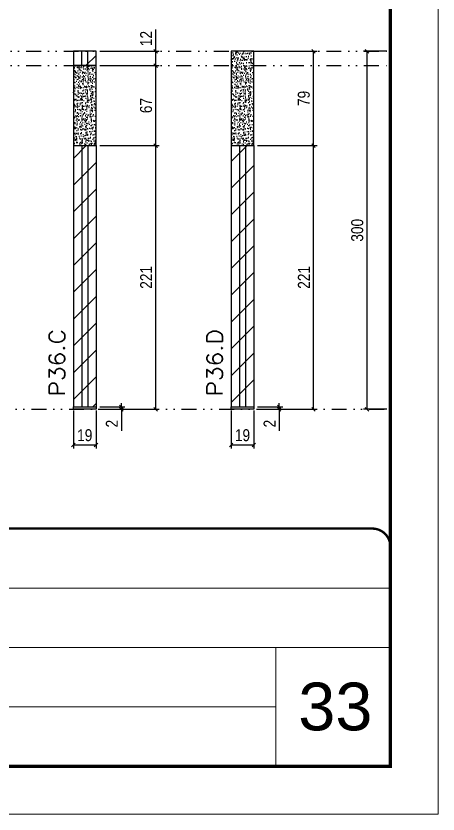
# Model space of a CAD drawing. Extents: x 14400 to 24104, y -21631 to 6985.
# Drawn here: x 15545 to 15898, y -3254 to -2585 of the extents above; entities that cross this region are included whole.
import ezdxf

# ---------------------------------------------------------------- set-up
doc = ezdxf.new("R2010")
doc.units = 0
for name, pattern in [('CONTINUO', [0]), ('DASHED', [0.75, 0.5, -0.25]), ('DIVIDE2', [0.625, 0.25, -0.125, 0, -0.125, 0, -0.125])]:
    doc.linetypes.add(name, pattern=pattern)
for name, color, linetype, lineweight in [('CARIMBO', 255, 'Continuous', 9), ('Folhas', 255, 'Continuous', 9), ('Hachura', 251, 'Continuous', 9), ('SARRAFO DE PRESSAO', 251, 'DASHED', 9), ('Texto Seção', 7, 'Continuous', 15)]:
    doc.layers.add(name, color=color, linetype=linetype, lineweight=lineweight)
for name, color, linetype in [('COTA', 241, 'Continuous'), ('Nível', 160, 'Continuous'), ('Painéis', 200, 'Continuous'), ('SARR_2.2x7', 40, 'Continuous')]:
    doc.layers.add(name, color=color, linetype=linetype)
doc.styles.add('ARIAL', font='arial.ttf')
doc.styles.add('COTA TECNICA', font='techl___.ttf', dxfattribs={"height": 10})
doc.styles.add('COTA TECNICA-50', font='techl___.ttf', dxfattribs={"height": 10})
doc.styles.add('REGUA-120', font='ROMANS.shx', dxfattribs={"height": 15})
doc.dimstyles.new('COTA PAINEL-50', dxfattribs={"dimtxt": 10, "dimasz": 3, "dimexe": 3, "dimexo": 3, "dimgap": 3, "dimtad": 1, "dimdec": 1, "dimzin": 12, "dimdsep": 46, "dimtxsty": 'COTA TECNICA-50', "dimblk1": 'OBLIQUE', "dimblk2": 'OBLIQUE', "dimsah": 1, "dimcen": 0.9, "dimclrd": 4, "dimclre": 4, "dimclrt": 240, "dimadec": 1, "dimazin": 3, "dimtfac": 1, "dimtdec": 1, "dimtmove": 0, "dimatfit": 3, "dimfxl": 1, "dimtolj": 1, "dimtzin": 12, "dimarcsym": 0})
doc.dimstyles.new('PAINEL', dxfattribs={"dimtxt": 10, "dimasz": 3, "dimexe": 3, "dimexo": 3, "dimgap": 3, "dimtad": 1, "dimdec": 1, "dimzin": 12, "dimdsep": 46, "dimtxsty": 'COTA TECNICA', "dimblk1": 'OBLIQUE', "dimblk2": 'OBLIQUE', "dimsah": 1, "dimcen": 0.9, "dimclrd": 4, "dimclre": 4, "dimclrt": 240, "dimadec": 1, "dimazin": 3, "dimtfac": 1, "dimtdec": 1, "dimtmove": 0, "dimatfit": 3, "dimfxl": 1, "dimtolj": 1, "dimtzin": 12, "dimarcsym": 0})

# ---------------------------------------------------------------- blocks, each defined once
blk = doc.blocks.new('9999999999')
at = {"color": 30, "linetype": 'CONTINUO'}
for p, q in [((98564.56, 34379.64), (99583.98, 34379.64)), ((98564.56, 34329.83), (99487.98, 34329.83)), ((99583.98, 34329.83), (99487.98, 34329.83)), ((99487.98, 34329.83), (99487.98, 34230.21)), ((98564.56, 34280.02), (99487.98, 34280.02))]:
    blk.add_line(p, q, dxfattribs=at)
at = {"color": 30, "linetype": 'CONTINUO', "const_width": 2}
blk.add_lwpolyline([(99583.98, 34230.21), (99583.98, 34414.45, 0.414214), (99568.98, 34429.45), (98228.98, 34429.45, 0.414214), (98213.98, 34414.45), (98213.98, 34245.21, 0.414214), (98228.98, 34230.21), (99583.98, 34230.21)], format="xyb", dxfattribs=at)
at = {"layer": 'Folhas'}
blk.add_lwpolyline([(98138.98, 34190.21), (99623.98, 34190.21), (99623.98, 35240.21), (98138.98, 35240.21)], close=True, dxfattribs=at)
at = {"layer": 'Folhas', "color": 30, "const_width": 3}
blk.add_lwpolyline([(98213.98, 34230.21), (99583.98, 34230.21), (99583.98, 35200.21), (98213.98, 35200.21)], close=True, dxfattribs=at)
blk = doc.blocks.new('_Oblique')
at = {"color": 0, "linetype": 'ByBlock', "lineweight": -2}
blk.add_line((-0.5, -0.5), (0.5, 0.5), dxfattribs=at)
blk = doc.blocks.new('*D1397')
at = {"layer": 'COTA', "color": 4, "lineweight": -2, "transparency": 16777216}
for p, q in [((15725.11, -2915.59), (15725.11, -2947.48)), ((15744.11, -2915.59), (15744.11, -2947.48)), ((15725.11, -2944.48), (15744.11, -2944.48))]:
    blk.add_line(p, q, dxfattribs=at)
at = {"layer": 'Defpoints', "color": 0, "transparency": 16777216}
for p in [(15725.11, -2912.59), (15744.11, -2912.59), (15744.11, -2944.48)]:
    blk.add_point(p, dxfattribs=at)
at = {"layer": 'COTA', "color": 4, "lineweight": -2, "transparency": 16777216, "xscale": 3, "yscale": 3, "zscale": 3, "rotation": 180}
blk.add_blockref('_Oblique', (15725.11, -2944.48), dxfattribs=at)
at = {"layer": 'COTA', "color": 4, "lineweight": -2, "transparency": 16777216, "xscale": 3, "yscale": 3, "zscale": 3}
blk.add_blockref('_Oblique', (15744.11, -2944.48), dxfattribs=at)
at = {"layer": 'COTA', "color": 240, "transparency": 16777216, "insert": (15734.61, -2936.4), "char_height": 10, "attachment_point": 5, "style": 'COTA TECNICA'}
blk.add_mtext('\\A1;19', dxfattribs=at)
blk = doc.blocks.new('*D1398')
at = {"layer": 'COTA', "color": 4, "lineweight": -2, "transparency": 16777216}
for p, q in [((15765.3, -2912.59), (15765.3, -2909.59)), ((15747.11, -2912.59), (15768.3, -2912.59)), ((15747.11, -2914.59), (15768.3, -2914.59)), ((15765.3, -2912.59), (15765.3, -2914.59)), ((15765.3, -2914.59), (15765.3, -2932.7))]:
    blk.add_line(p, q, dxfattribs=at)
at = {"layer": 'Defpoints', "color": 0, "transparency": 16777216}
for p in [(15744.11, -2912.59), (15744.11, -2914.59), (15765.3, -2912.59)]:
    blk.add_point(p, dxfattribs=at)
at = {"layer": 'COTA', "color": 4, "lineweight": -2, "transparency": 16777216, "xscale": 3, "yscale": 3, "zscale": 3}
for p, rotation in [((15765.3, -2912.59), 270), ((15765.3, -2914.59), 90)]:
    blk.add_blockref('_Oblique', p, dxfattribs=dict(at, rotation=rotation))
at = {"layer": 'COTA', "color": 240, "transparency": 16777216, "insert": (15757.3, -2926.65), "char_height": 10, "attachment_point": 5, "rotation": 90, "style": 'COTA TECNICA-50'}
blk.add_mtext('\\A1;2', dxfattribs=at)
blk = doc.blocks.new('*D1399')
at = {"layer": 'COTA', "color": 4, "lineweight": -2, "transparency": 16777216}
for p, q in [((15747.11, -2693.59), (15797.1, -2693.59)), ((15794.1, -2914.59), (15794.1, -2693.59)), ((15747.11, -2914.59), (15797.1, -2914.59))]:
    blk.add_line(p, q, dxfattribs=at)
at = {"layer": 'Defpoints', "color": 0, "transparency": 16777216}
for p in [(15744.11, -2693.59), (15794.1, -2693.59), (15744.11, -2914.59)]:
    blk.add_point(p, dxfattribs=at)
at = {"layer": 'COTA', "color": 4, "lineweight": -2, "transparency": 16777216, "xscale": 3, "yscale": 3, "zscale": 3}
for p, rotation in [((15794.1, -2693.59), 90), ((15794.1, -2914.59), 270)]:
    blk.add_blockref('_Oblique', p, dxfattribs=dict(at, rotation=rotation))
at = {"layer": 'COTA', "color": 240, "transparency": 16777216, "insert": (15786.04, -2804.09), "char_height": 10, "attachment_point": 5, "rotation": 90, "style": 'COTA TECNICA-50'}
blk.add_mtext('\\A1;221', dxfattribs=at)
blk = doc.blocks.new('*D1414')
at = {"layer": 'COTA', "color": 4, "lineweight": -2, "transparency": 16777216}
for p, q in [((15747.11, -2614.59), (15797.1, -2614.59)), ((15794.1, -2693.59), (15794.1, -2614.59)), ((15747.11, -2693.59), (15797.1, -2693.59))]:
    blk.add_line(p, q, dxfattribs=at)
at = {"layer": 'Defpoints', "color": 0, "transparency": 16777216}
for p in [(15744.11, -2614.59), (15794.1, -2614.59), (15744.11, -2693.59)]:
    blk.add_point(p, dxfattribs=at)
at = {"layer": 'COTA', "color": 4, "lineweight": -2, "transparency": 16777216, "xscale": 3, "yscale": 3, "zscale": 3}
for p, rotation in [((15794.1, -2614.59), 90), ((15794.1, -2693.59), 270)]:
    blk.add_blockref('_Oblique', p, dxfattribs=dict(at, rotation=rotation))
at = {"layer": 'COTA', "color": 240, "transparency": 16777216, "insert": (15786, -2654.09), "char_height": 10, "attachment_point": 5, "rotation": 90, "style": 'COTA TECNICA'}
blk.add_mtext('\\A1;79', dxfattribs=at)
blk = doc.blocks.new('*D1400')
at = {"layer": 'COTA', "color": 4, "lineweight": -2, "transparency": 16777216}
for p, q in [((15592.92, -2915.59), (15592.92, -2947.48)), ((15611.92, -2915.59), (15611.92, -2947.48)), ((15592.92, -2944.48), (15611.92, -2944.48))]:
    blk.add_line(p, q, dxfattribs=at)
at = {"layer": 'Defpoints', "color": 0, "transparency": 16777216}
for p in [(15592.92, -2912.59), (15611.92, -2912.59), (15611.92, -2944.48)]:
    blk.add_point(p, dxfattribs=at)
at = {"layer": 'COTA', "color": 4, "lineweight": -2, "transparency": 16777216, "xscale": 3, "yscale": 3, "zscale": 3, "rotation": 180}
blk.add_blockref('_Oblique', (15592.92, -2944.48), dxfattribs=at)
at = {"layer": 'COTA', "color": 4, "lineweight": -2, "transparency": 16777216, "xscale": 3, "yscale": 3, "zscale": 3}
blk.add_blockref('_Oblique', (15611.92, -2944.48), dxfattribs=at)
at = {"layer": 'COTA', "color": 240, "transparency": 16777216, "insert": (15602.42, -2936.4), "char_height": 10, "attachment_point": 5, "style": 'COTA TECNICA'}
blk.add_mtext('\\A1;19', dxfattribs=at)
blk = doc.blocks.new('*D1401')
at = {"layer": 'COTA', "color": 4, "lineweight": -2, "transparency": 16777216}
for p, q in [((15633.11, -2912.59), (15633.11, -2909.59)), ((15614.92, -2912.59), (15636.11, -2912.59)), ((15614.92, -2914.59), (15636.11, -2914.59)), ((15633.11, -2912.59), (15633.11, -2914.59)), ((15633.11, -2914.59), (15633.11, -2932.7))]:
    blk.add_line(p, q, dxfattribs=at)
at = {"layer": 'Defpoints', "color": 0, "transparency": 16777216}
for p in [(15611.92, -2912.59), (15611.92, -2914.59), (15633.11, -2912.59)]:
    blk.add_point(p, dxfattribs=at)
at = {"layer": 'COTA', "color": 4, "lineweight": -2, "transparency": 16777216, "xscale": 3, "yscale": 3, "zscale": 3}
for p, rotation in [((15633.11, -2912.59), 270), ((15633.11, -2914.59), 90)]:
    blk.add_blockref('_Oblique', p, dxfattribs=dict(at, rotation=rotation))
at = {"layer": 'COTA', "color": 240, "transparency": 16777216, "insert": (15625.11, -2926.65), "char_height": 10, "attachment_point": 5, "rotation": 90, "style": 'COTA TECNICA-50'}
blk.add_mtext('\\A1;2', dxfattribs=at)
blk = doc.blocks.new('*D1402')
at = {"layer": 'COTA', "color": 4, "lineweight": -2, "transparency": 16777216}
for p, q in [((15614.92, -2693.59), (15664.91, -2693.59)), ((15661.91, -2914.59), (15661.91, -2693.59)), ((15614.92, -2914.59), (15664.91, -2914.59))]:
    blk.add_line(p, q, dxfattribs=at)
at = {"layer": 'Defpoints', "color": 0, "transparency": 16777216}
for p in [(15611.92, -2693.59), (15661.91, -2693.59), (15611.92, -2914.59)]:
    blk.add_point(p, dxfattribs=at)
at = {"layer": 'COTA', "color": 4, "lineweight": -2, "transparency": 16777216, "xscale": 3, "yscale": 3, "zscale": 3}
for p, rotation in [((15661.91, -2693.59), 90), ((15661.91, -2914.59), 270)]:
    blk.add_blockref('_Oblique', p, dxfattribs=dict(at, rotation=rotation))
at = {"layer": 'COTA', "color": 240, "transparency": 16777216, "insert": (15653.85, -2804.09), "char_height": 10, "attachment_point": 5, "rotation": 90, "style": 'COTA TECNICA-50'}
blk.add_mtext('\\A1;221', dxfattribs=at)
blk = doc.blocks.new('*D1413')
at = {"layer": 'COTA', "color": 4, "lineweight": -2, "transparency": 16777216}
for p, q in [((15614.92, -2626.59), (15664.91, -2626.59)), ((15661.91, -2693.59), (15661.91, -2626.59)), ((15614.92, -2693.59), (15664.91, -2693.59))]:
    blk.add_line(p, q, dxfattribs=at)
at = {"layer": 'Defpoints', "color": 0, "transparency": 16777216}
for p in [(15611.92, -2626.59), (15661.91, -2626.59), (15611.92, -2693.59)]:
    blk.add_point(p, dxfattribs=at)
at = {"layer": 'COTA', "color": 4, "lineweight": -2, "transparency": 16777216, "xscale": 3, "yscale": 3, "zscale": 3}
for p, rotation in [((15661.91, -2626.59), 90), ((15661.91, -2693.59), 270)]:
    blk.add_blockref('_Oblique', p, dxfattribs=dict(at, rotation=rotation))
at = {"layer": 'COTA', "color": 240, "transparency": 16777216, "insert": (15653.81, -2660.09), "char_height": 10, "attachment_point": 5, "rotation": 90, "style": 'COTA TECNICA'}
blk.add_mtext('\\A1;67', dxfattribs=at)
blk = doc.blocks.new('*D1412')
at = {"layer": 'COTA', "color": 4, "lineweight": -2, "transparency": 16777216}
for p, q in [((15661.91, -2614.59), (15661.91, -2596.28)), ((15614.92, -2614.59), (15664.91, -2614.59)), ((15661.91, -2626.59), (15661.91, -2614.59)), ((15614.92, -2626.59), (15664.91, -2626.59))]:
    blk.add_line(p, q, dxfattribs=at)
at = {"layer": 'Defpoints', "color": 0, "transparency": 16777216}
for p in [(15611.92, -2614.59), (15661.91, -2614.59), (15611.92, -2626.59)]:
    blk.add_point(p, dxfattribs=at)
at = {"layer": 'COTA', "color": 4, "lineweight": -2, "transparency": 16777216, "xscale": 3, "yscale": 3, "zscale": 3}
for p, rotation in [((15661.91, -2614.59), 90), ((15661.91, -2626.59), 270)]:
    blk.add_blockref('_Oblique', p, dxfattribs=dict(at, rotation=rotation))
at = {"layer": 'COTA', "color": 240, "transparency": 16777216, "insert": (15653.85, -2603.93), "char_height": 10, "attachment_point": 5, "rotation": 90, "style": 'COTA TECNICA'}
blk.add_mtext('\\A1;12', dxfattribs=at)
blk = doc.blocks.new('*D1415')
at = {"layer": 'COTA', "color": 4, "lineweight": -2, "transparency": 16777216}
for p, q in [((15855.47, -2614.59), (15836.01, -2614.59)), ((15839.01, -2914.59), (15839.01, -2614.59)), ((15855.47, -2914.59), (15836.01, -2914.59))]:
    blk.add_line(p, q, dxfattribs=at)
at = {"layer": 'Defpoints', "color": 0, "transparency": 16777216}
for p in [(15839.01, -2614.59), (15858.47, -2614.59), (15858.47, -2914.59)]:
    blk.add_point(p, dxfattribs=at)
at = {"layer": 'COTA', "color": 4, "lineweight": -2, "transparency": 16777216, "xscale": 3, "yscale": 3, "zscale": 3}
for p, rotation in [((15839.01, -2614.59), 90), ((15839.01, -2914.59), 270)]:
    blk.add_blockref('_Oblique', p, dxfattribs=dict(at, rotation=rotation))
at = {"layer": 'COTA', "color": 240, "transparency": 16777216, "insert": (15830.79, -2764.59), "char_height": 10, "attachment_point": 5, "rotation": 90, "style": 'COTA TECNICA'}
blk.add_mtext('\\A1;300', dxfattribs=at)

msp = doc.modelspace()

# ---------------------------------------------------------------- hatches: boundary and pattern name
at = {"layer": 'COTA'}
h = msp.add_hatch(dxfattribs=at)
h.set_pattern_fill('AR-CONC', color=256, scale=0.03)
h.set_pattern_definition([(50, (-3017.9436, -6919.4506), (5.4655401, -0.4781726), [0.5715, -6.2865]), (355, (-3017.9436, -6919.4506), (-1.0573026, 5.7317054), [0.4572, -5.0292175]), (100.451445, (-3017.488, -6919.4905), (4.4082374, 5.2535326), [0.4857003, -5.3427073]), (46.1842, (-3017.9436, -6917.9266), (8.1323712, -1.2612698), [0.85725, -9.42975]), (96.635558, (-3017.266, -6918.032), (7.122124, 7.4227837), [0.7285507, -8.0140682]), (351.18415, (-3017.944, -6917.927), (7.122124, 7.4227837), [0.685799, -7.543792]), (21, (-3017.1816, -6918.3076), (4.5484317, -3.0679559), [0.5715, -6.2865]), (326, (-3017.1816, -6918.3076), (1.8540609, 5.525639), [0.4572, -5.0292]), (71.451445, (-3016.8026, -6918.5633), (6.4024926, 2.457683), [0.4857003, -5.3426981]), (37.5, (-3017.9436, -6919.4506), (0.0926581, 2.53665117), [0, -4.96824, 0, -5.1054, 0, -5.04825]), (7.5, (-3017.9436, -6919.4506), (2.00458988, 3.00541724), [0, -2.91084, 0, -4.85394, 0, -1.92405]), (327.5, (-3019.6429, -6919.4506), (4.06771786, -0.17186232), [0, -1.905, 0, -5.9436, 0, -7.8867]), (317.5, (-3020.405, -6919.4506), (4.44387544, 0.7627947), [0, -2.4765, 0, -3.94716, 0, -5.6007])])
h.paths.add_polyline_path([(15744.11, -2614.59), (15725.11, -2614.59), (15725.11, -2693.59), (15744.11, -2693.59)])
h = msp.add_hatch(dxfattribs=at)
h.set_pattern_fill('AR-CONC', color=256, scale=0.03)
h.set_pattern_definition([(50, (-3150.133, -6919.4506), (5.4655401, -0.4781726), [0.5715, -6.2865]), (355, (-3150.133, -6919.4506), (-1.0573026, 5.7317054), [0.4572, -5.0292175]), (100.451445, (-3149.678, -6919.4905), (4.4082374, 5.2535326), [0.4857003, -5.3427073]), (46.1842, (-3150.133, -6917.9266), (8.1323712, -1.2612698), [0.85725, -9.42975]), (96.635558, (-3149.4555, -6918.032), (7.122124, 7.4227837), [0.7285507, -8.0140682]), (351.18415, (-3150.133, -6917.927), (7.122124, 7.4227837), [0.685799, -7.543792]), (21, (-3149.371, -6918.3076), (4.5484317, -3.0679559), [0.5715, -6.2865]), (326, (-3149.371, -6918.3076), (1.8540609, 5.525639), [0.4572, -5.0292]), (71.451445, (-3148.992, -6918.5633), (6.4024926, 2.457683), [0.4857003, -5.3426981]), (37.5, (-3150.1332, -6919.4506), (0.0926581, 2.53665117), [0, -4.96824, 0, -5.1054, 0, -5.04825]), (7.5, (-3150.1332, -6919.4506), (2.00458988, 3.00541724), [0, -2.91084, 0, -4.85394, 0, -1.92405]), (327.5, (-3151.8325, -6919.4506), (4.06771786, -0.17186232), [0, -1.905, 0, -5.9436, 0, -7.8867]), (317.5, (-3152.5945, -6919.4506), (4.44387544, 0.7627947), [0, -2.4765, 0, -3.94716, 0, -5.6007])])
h.paths.add_polyline_path([(15611.92, -2626.59), (15592.92, -2626.59), (15592.92, -2693.59), (15611.92, -2693.59)])
at = {"layer": 'Hachura', "linetype": 'ByBlock'}
h = msp.add_hatch(dxfattribs=at)
h.set_pattern_fill('ANSI31', color=256, scale=5)
h.paths.add_polyline_path([(15611.92, -2614.59), (15592.92, -2614.59), (15592.92, -2626.59), (15611.92, -2626.59)])
h.paths.add_polyline_path([(15611.92, -2693.59), (15592.92, -2693.59), (15592.92, -2912.59), (15611.92, -2912.59)])
h.paths.add_polyline_path([(15744.11, -2693.59), (15725.11, -2693.59), (15725.11, -2912.59), (15744.11, -2912.59)])

# ---------------------------------------------------------------- linework, layer by layer
at = {"layer": 'COTA'}
for points in [[(15725.11, -2693.59), (15744.11, -2693.59), (15744.11, -2614.59), (15725.11, -2614.59)], [(15592.92, -2693.59), (15611.92, -2693.59), (15611.92, -2626.59), (15592.92, -2626.59)]]:
    msp.add_lwpolyline(points, close=True, dxfattribs=at)
at = {"layer": 'Nível', "color": 4, "linetype": 'DIVIDE2', "ltscale": 50}
for p, q in [((14955.78, -2614.59), (15858.47, -2614.59)), ((14955.78, -2626.59), (15858.47, -2626.59)), ((14488.47, -2914.59), (15858.47, -2914.59))]:
    msp.add_line(p, q, dxfattribs=at)
at = {"layer": 'Painéis'}
for p, q in [((15592.92, -2693.59), (15592.92, -2912.59)), ((15592.92, -2693.59), (15611.92, -2693.59)), ((15611.92, -2693.59), (15611.92, -2912.59)), ((15725.11, -2693.59), (15725.11, -2912.59)), ((15725.11, -2693.59), (15744.11, -2693.59)), ((15744.11, -2693.59), (15744.11, -2912.59)), ((15592.92, -2912.59), (15611.92, -2912.59)), ((15592.92, -2914.59), (15592.92, -2912.59)), ((15611.92, -2914.59), (15592.92, -2914.59)), ((15611.92, -2912.59), (15611.92, -2914.59)), ((15725.11, -2912.59), (15744.11, -2912.59)), ((15725.11, -2914.59), (15725.11, -2912.59)), ((15744.11, -2914.59), (15725.11, -2914.59)), ((15744.11, -2912.59), (15744.11, -2914.59))]:
    msp.add_line(p, q, dxfattribs=at)
msp.add_lwpolyline([(15592.92, -2626.59), (15611.92, -2626.59), (15611.92, -2614.59), (15592.92, -2614.59)], close=True, dxfattribs=at)
at = {"layer": 'SARR_2.2x7'}
for p, q in [((15599.92, -2626.59), (15599.92, -2614.59)), ((15604.92, -2626.59), (15604.92, -2614.59)), ((15599.92, -2693.59), (15599.92, -2912.59)), ((15604.92, -2693.59), (15604.92, -2912.59)), ((15732.11, -2693.59), (15732.11, -2912.59)), ((15737.11, -2693.59), (15737.11, -2912.59))]:
    msp.add_line(p, q, dxfattribs=at)

# ---------------------------------------------------------------- block references
at = {"layer": 'SARRAFO DE PRESSAO', "color": 6, "linetype": 'ByBlock'}
msp.add_blockref('9999999999', (-83725.51, -37444.08), dxfattribs=at)

# ---------------------------------------------------------------- texts
at = {"layer": 'CARIMBO', "style": 'ARIAL'}
msp.add_text('33', height=40, dxfattribs=at).set_placement((15781.33, -3183.73))
at = {"layer": 'Texto Seção', "style": 'REGUA-120', "width": 1.1}
for s, p in [('P36.C', (15585.67, -2903.83)), ('P36.D', (15717.86, -2903.83))]:
    msp.add_text(s, height=13, rotation=90, dxfattribs=at).set_placement(p)

# ---------------------------------------------------------------- dimensions: what is measured, and where the dimension line sits
at = {"layer": 'COTA'}
for base, p1, p2, dimstyle, picture, middle in [((15661.91, -2614.59), (15611.92, -2626.59), (15611.92, -2614.59), 'PAINEL', '*D1412', (15653.85, -2603.93)), ((15794.1, -2614.59), (15744.11, -2693.59), (15744.11, -2614.59), 'PAINEL', '*D1414', (15786, -2654.09)), ((15839.01, -2614.59), (15858.47, -2914.59), (15858.47, -2614.59), 'PAINEL', '*D1415', (15830.79, -2764.59)), ((15661.91, -2626.59), (15611.92, -2693.59), (15611.92, -2626.59), 'PAINEL', '*D1413', (15653.81, -2660.09)), ((15661.91, -2693.59), (15611.92, -2914.59), (15611.92, -2693.59), 'COTA PAINEL-50', '*D1402', (15653.85, -2804.09)), ((15794.1, -2693.59), (15744.11, -2914.59), (15744.11, -2693.59), 'COTA PAINEL-50', '*D1399', (15786.04, -2804.09))]:
    dim = msp.add_linear_dim(base=base, p1=p1, p2=p2, angle=90, dimstyle=dimstyle, dxfattribs=at)
    dim.commit()
    dim.dimension.update_dxf_attribs({"geometry": picture, "text_midpoint": middle})
for base, p1, p2, picture, middle in [((15633.11, -2912.59), (15611.92, -2914.59), (15611.92, -2912.59), '*D1401', (15633.11, -2926.65)), ((15765.3, -2912.59), (15744.11, -2914.59), (15744.11, -2912.59), '*D1398', (15765.3, -2926.65))]:
    dim = msp.add_linear_dim(base=base, p1=p1, p2=p2, angle=90, dimstyle='COTA PAINEL-50', dxfattribs=at)
    dim.commit()
    dim.dimension.update_dxf_attribs({"geometry": picture, "text_midpoint": middle, "dimtype": 160})
for base, p1, p2, picture, middle in [((15611.92, -2944.48), (15592.92, -2912.59), (15611.92, -2912.59), '*D1400', (15602.42, -2936.4)), ((15744.11, -2944.48), (15725.11, -2912.59), (15744.11, -2912.59), '*D1397', (15734.61, -2936.4))]:
    dim = msp.add_linear_dim(base=base, p1=p1, p2=p2, dimstyle='PAINEL', override={"dimarcsym": 2}, dxfattribs=at)
    dim.commit()
    dim.dimension.update_dxf_attribs({"geometry": picture, "text_midpoint": middle})

doc.saveas('drawing.dxf')
